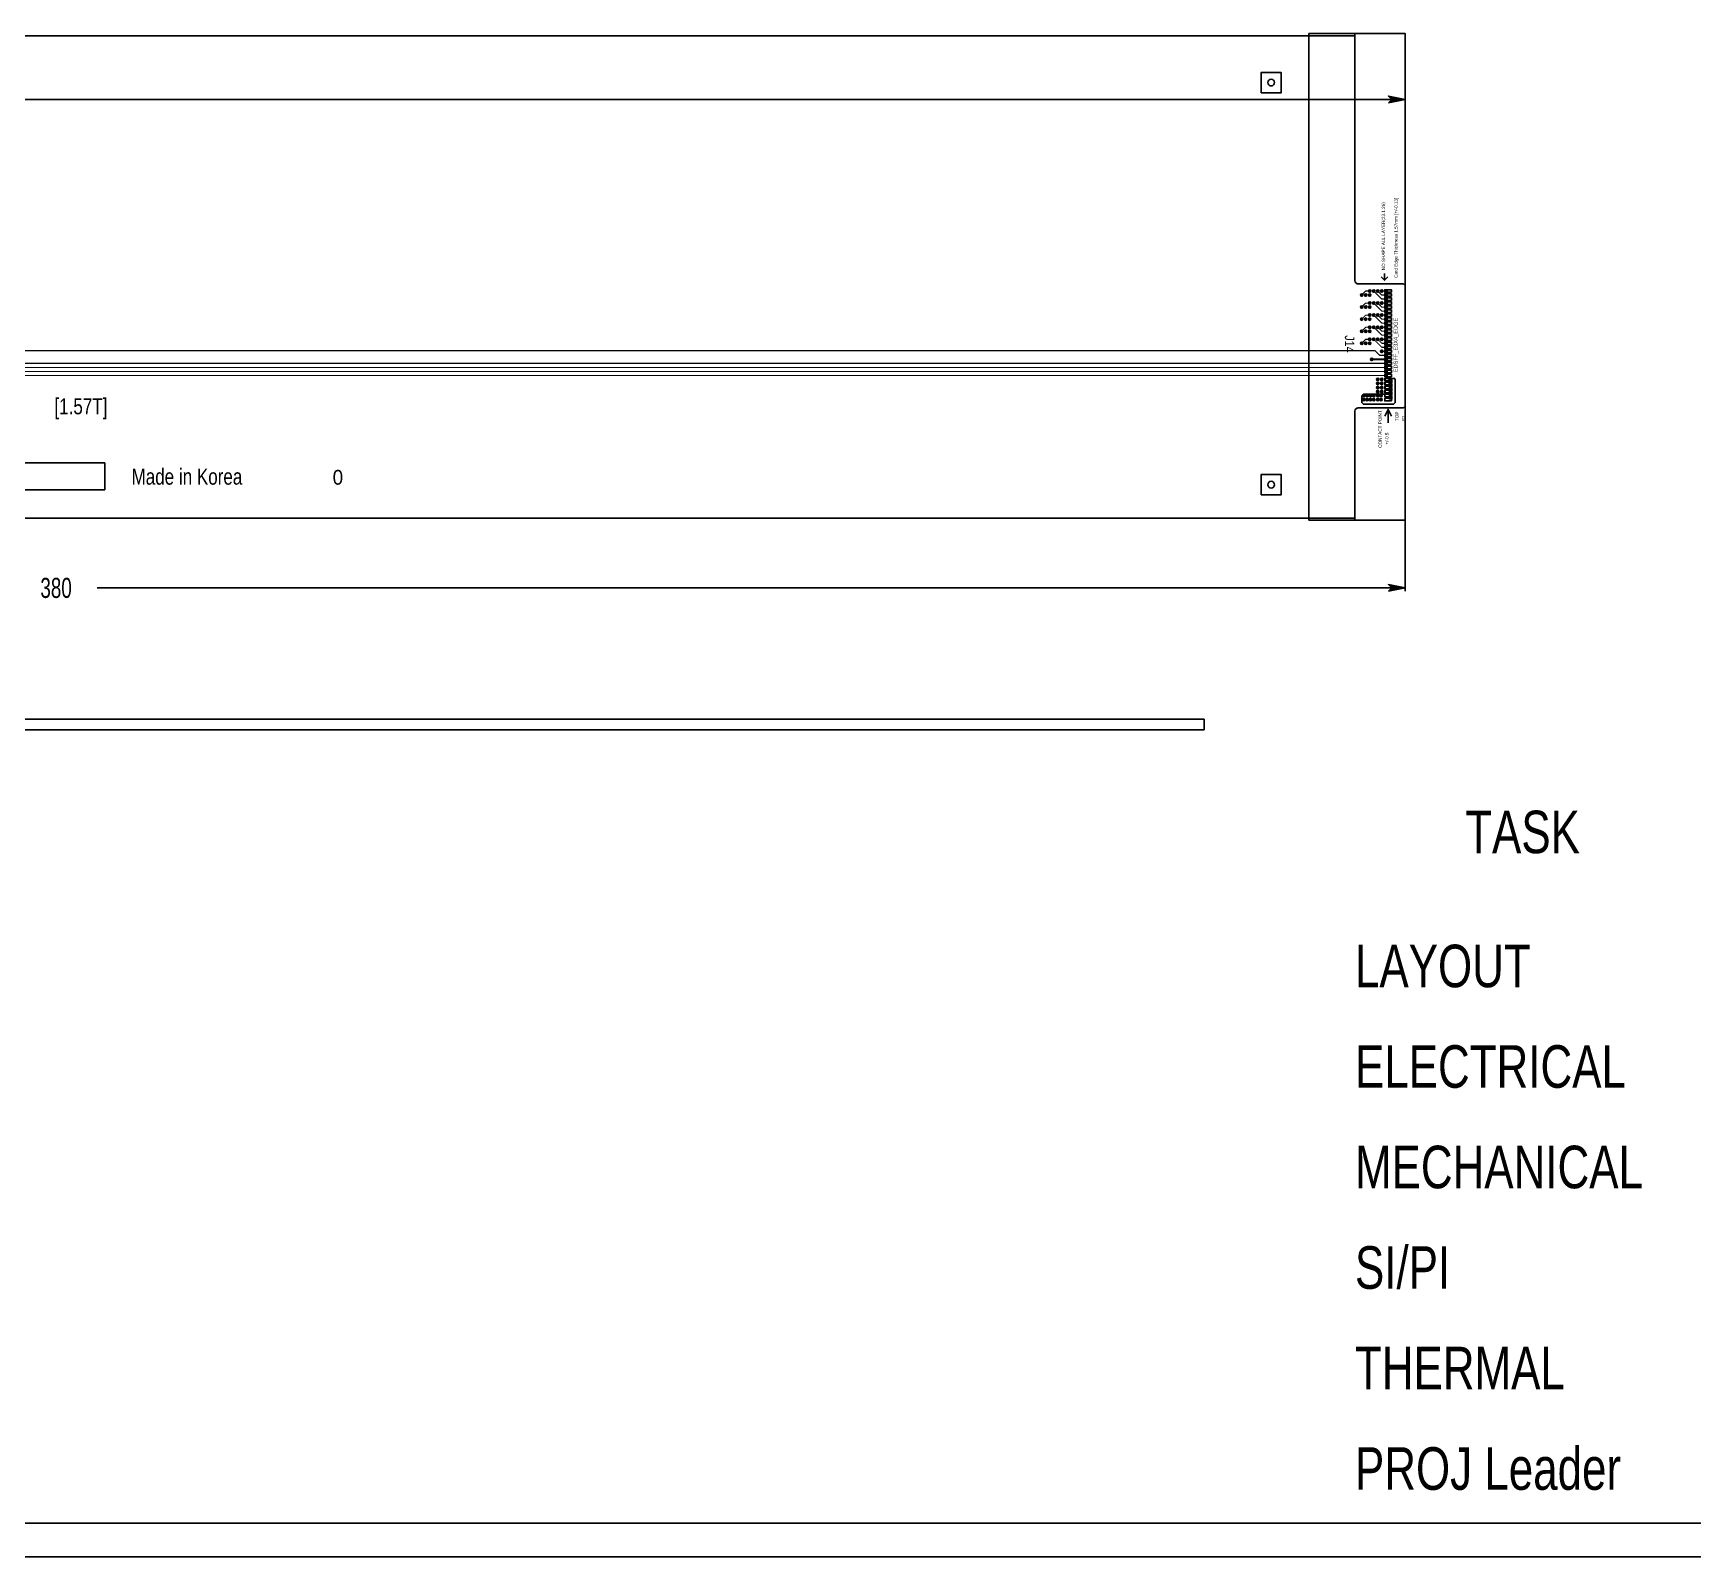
# Model space of a CAD drawing. Extents: x -65 to 700, y -155 to 755.
# Drawn here: x 175.3 to 422.9, y -155 to 72.4 of the extents above; entities that cross this region are included whole.
import ezdxf
from ezdxf.enums import TextEntityAlignment as Align

# ---------------------------------------------------------------- set-up
doc = ezdxf.new("R2010")
doc.units = 0
for name, color, linetype in [('BOARD_GEOMETRY_DIMENSION', 212, 'CONTINUOUS'), ('BOARD_GEOMETRY_OUTLINE', 254, 'CONTINUOUS'), ('BOARD_GEOMETRY_SILKSCREEN_TOP', 1, 'CONTINUOUS'), ('COMPONENT_VALUE_ASSEMBLY_TOP', 254, 'CONTINUOUS'), ('DRAWING_FORMAT_OUTLINE', 85, 'CONTINUOUS'), ('ETCH_TOP', 72, 'CONTINUOUS'), ('MANUFACTURING_NCBACKDRILL-1-4', 85, 'CONTINUOUS'), ('MANUFACTURING_NCBACKDRILL-16-4', 85, 'CONTINUOUS'), ('MANUFACTURING_NCLEGEND-1-16', 85, 'CONTINUOUS'), ('PACKAGE_GEOMETRY_ASSEMBLY_TOP', 142, 'CONTINUOUS'), ('PACKAGE_GEOMETRY_PLACE_BOUND_TO', 85, 'CONTINUOUS'), ('PIN_TOP', 72, 'CONTINUOUS'), ('REF_DES_SILKSCREEN_TOP', 150, 'CONTINUOUS'), ('VIA_CLASS_TOP', 72, 'CONTINUOUS')]:
    doc.layers.add(name, color=color, linetype=linetype)

# ---------------------------------------------------------------- blocks, each defined once
blk = doc.blocks.new('FIGURE_SQUARE')
blk.add_lwpolyline([(-0.5, -0.5), (-0.5, 0.5), (0.5, 0.5), (0.5, -0.5)], close=True)
blk = doc.blocks.new('FIGURE_CROSS')
for points in [[(-0.5, 0), (0.5, 0)], [(0, 0.5), (0, -0.5)]]:
    blk.add_lwpolyline(points)

msp = doc.modelspace()

# ---------------------------------------------------------------- linework, layer by layer
at = {"layer": 'BOARD_GEOMETRY_DIMENSION'}
for points in [[(109.45, 62.5), (380, 62.5)], [(377.5, 62), (380, 62.5), (377.5, 63), (378, 62.5), (377.5, 62)], [(380, 62.5), (377.75, 62.75), (378, 62.5), (380, 62.5), (377.75, 62.25), (377.5, 62)], [(380, 35.205), (380, 63)], [(380, 16.225), (380, -10.9)], [(377.5, -10.9), (380, -10.4), (377.5, -9.9), (378, -10.4), (377.5, -10.9)], [(184.85, -10.4), (380, -10.4)], [(380, -10.4), (377.75, -10.15), (378, -10.4), (380, -10.4), (377.75, -10.65), (377.5, -10.9)]]:
    msp.add_lwpolyline(points, dxfattribs=at)
at = {"layer": 'BOARD_GEOMETRY_OUTLINE'}
msp.add_lwpolyline([(0, 72), (372.5, 72), (372.5, 35.455, 0.410035), (373, 34.955), (379.75, 34.955), (380, 34.705), (380, 16.725), (379.75, 16.475), (373, 16.475, 0.006409), (372.9875, 16.4752, 0.414214), (372.4998, 15.9875, 0.006409), (372.5, 15.975), (372.5, 0), (0, 0)], format="xyb", close=True, dxfattribs=at)
msp.add_lwpolyline([(0, -30), (0, -31.57), (350, -31.57), (350, -30)], close=True, dxfattribs=at)
at = {"layer": 'BOARD_GEOMETRY_SILKSCREEN_TOP'}
msp.add_lwpolyline([(166, 4.25), (166, 8.25), (186, 8.25), (186, 4.25)], close=True, dxfattribs=at)
at = {"layer": 'DRAWING_FORMAT_OUTLINE'}
for points in [[(-65, -155), (700, -155), (700, 755), (-65, 755)], [(-60, -150), (695, -150), (695, 750), (-60, 750)]]:
    msp.add_lwpolyline(points, close=True, dxfattribs=at)
at = {"layer": 'DRAWING_FORMAT_OUTLINE', "const_width": 0.005}
for points in [[(367.5, -150), (367.5, -35)], [(427.5, -35), (367.5, -35), (694.5, -35)], [(367.5, -60), (547.5, -60)], [(367.5, -75), (547.5, -75)], [(367.5, -90), (547.5, -90)], [(367.5, -105), (547.5, -105)], [(367.5, -120), (547.5, -120)], [(367.5, -135), (547.5, -135)]]:
    msp.add_lwpolyline(points, dxfattribs=at)
at = {"layer": 'ETCH_TOP'}
for points, const_width in [([(377.43, 21.9), (56.6001, 21.9), (44.0001, 34.5), (44.0001, 35)], 0.169), ([(377.43, 22.5), (59, 22.5), (47, 34.5), (47, 35)], 0.169), ([(377.43, 23.1), (61.4001, 23.1), (50.0001, 34.5), (50.0001, 35)], 0.169), ([(56.0001, 35), (56.0001, 34.5), (65.5001, 25), (375.5, 25), (376.2, 24.3), (377.43, 24.3)], 0.169), ([(373.5, 33.3), (374.1, 33.9), (374.7, 33.9)], 0.169), ([(373.5, 31.5), (374.1, 32.1), (374.7, 32.1)], 0.169), ([(377.43, 32.7), (376.5, 32.7), (375.3, 33.9)], 0.171), ([(377.43, 30.9), (376.5, 30.9), (375.3, 32.1)], 0.171), ([(375.9, 33.9), (376.5, 33.3), (377.43, 33.3)], 0.171), ([(375.9, 32.1), (376.5, 31.5), (377.43, 31.5)], 0.171), ([(377.43, 33.9), (376.5, 33.9)], 0.169), ([(377.43, 32.1), (376.5, 32.1)], 0.169), ([(373.5, 29.7), (374.1, 30.3), (374.7, 30.3)], 0.169), ([(377.43, 29.1), (376.5, 29.1), (375.3, 30.3)], 0.171), ([(375.9, 30.3), (376.5, 29.7), (377.43, 29.7)], 0.171), ([(377.43, 30.3), (376.5, 30.3)], 0.169), ([(374.7, 28.5), (374.1, 28.5), (373.5, 27.9)], 0.169), ([(377.43, 27.3), (376.5, 27.3), (375.3, 28.5)], 0.171), ([(375.9, 28.5), (376.5, 27.9), (377.43, 27.9)], 0.171), ([(377.43, 28.5), (376.5, 28.5)], 0.169), ([(373.5, 26.1), (374.1, 26.7), (374.7, 26.7)], 0.169), ([(377.43, 25.5), (376.5, 25.5), (375.3, 26.7)], 0.171), ([(375.9, 26.7), (376.5, 26.1), (377.43, 26.1)], 0.171), ([(377.43, 26.7), (376.5, 26.7)], 0.169), ([(377.43, 24.9), (376.5, 24.9)], 0.169), ([(377.43, 21.3), (53.9501, 21.3), (53.4997, 21.7504), (53.4997, 22.5004)], 0.169), ([(377.43, 23.7), (375, 23.7)], 0.3), ([(376.5, 20.1), (375.9, 20.1)], 0.169), ([(375.9, 19.5), (375.9, 20.1)], 0.169), ([(376.5, 20.7), (376.5, 20.1)], 0.169), ([(376.5, 19.5), (376.5, 20.1)], 0.169), ([(375.9, 18.9), (375.9, 19.5)], 0.169), ([(375.9, 19.5), (376.5, 19.5)], 0.169), ([(376.5, 19.5), (376.5, 18.9)], 0.169)]:
    msp.add_lwpolyline(points, dxfattribs=dict(at, const_width=const_width))
for points in [[(377, 20.85), (377, 18.5), (373.75, 18.5), (373.5, 18.25), (373.5, 17.25), (373.75, 17), (378.25, 17), (378.5, 17.25), (378.5, 20.75), (378.4, 20.85)], [(377.55, 20.2), (377.55, 20.6), (378, 20.6), (378, 20.2)], [(377.55, 19.6), (377.55, 20), (378, 20), (378, 19.6)], [(377.55, 19), (377.55, 19.4), (378, 19.4), (378, 19)], [(377.55, 18.4), (377.55, 18.8), (378, 18.8), (378, 18.4)], [(377.55, 17.8), (377.55, 18.2), (378, 18.2), (378, 17.8)]]:
    msp.add_lwpolyline(points, close=True, dxfattribs=at)
at = {"layer": 'PACKAGE_GEOMETRY_ASSEMBLY_TOP'}
msp.add_lwpolyline([(365.632, -0.285), (372.5, -0.285), (372.5, 15.975, -0.414214), (373, 16.475), (379.75, 16.475), (380, 16.725), (380, 34.705), (379.75, 34.955), (373, 34.955, -0.414214), (372.5, 35.455), (372.5, 72.315), (365.632, 72.315)], format="xyb", dxfattribs=at)
for points in [[(376.9, 36.5), (376.9, 35.5), (376.4, 36)], [(376.9, 35.5), (377.4, 36)], [(377.43, 14.225), (377.43, 16.225), (376.93, 15.225)], [(377.43, 16.225), (377.93, 15.225)]]:
    msp.add_lwpolyline(points, dxfattribs=at)
at = {"layer": 'PACKAGE_GEOMETRY_PLACE_BOUND_TO'}
for points in [[(380, -0.285), (365.632, -0.285), (365.632, 72.315), (380, 72.315)], [(358.5, 63.5), (358.5, 66.5), (361.5, 66.5), (361.5, 63.5)], [(358.5, 3.5), (358.5, 6.5), (361.5, 6.5), (361.5, 3.5)]]:
    msp.add_lwpolyline(points, close=True, dxfattribs=at)
at = {"layer": 'PIN_TOP'}
for points in [[(377.93, 33.71), (376.93, 33.71), (376.93, 34.09), (377.93, 34.09)], [(377.93, 33.11), (376.93, 33.11), (376.93, 33.49), (377.93, 33.49)], [(377.93, 32.51), (376.93, 32.51), (376.93, 32.89), (377.93, 32.89)], [(377.93, 31.91), (376.93, 31.91), (376.93, 32.29), (377.93, 32.29)], [(377.93, 31.31), (376.93, 31.31), (376.93, 31.69), (377.93, 31.69)], [(377.93, 30.71), (376.93, 30.71), (376.93, 31.09), (377.93, 31.09)], [(377.93, 30.11), (376.93, 30.11), (376.93, 30.49), (377.93, 30.49)], [(377.93, 29.51), (376.93, 29.51), (376.93, 29.89), (377.93, 29.89)], [(377.93, 28.91), (376.93, 28.91), (376.93, 29.29), (377.93, 29.29)], [(377.93, 28.31), (376.93, 28.31), (376.93, 28.69), (377.93, 28.69)], [(377.93, 27.71), (376.93, 27.71), (376.93, 28.09), (377.93, 28.09)], [(377.93, 27.11), (376.93, 27.11), (376.93, 27.49), (377.93, 27.49)], [(377.93, 26.51), (376.93, 26.51), (376.93, 26.89), (377.93, 26.89)], [(377.93, 25.91), (376.93, 25.91), (376.93, 26.29), (377.93, 26.29)], [(377.93, 25.31), (376.93, 25.31), (376.93, 25.69), (377.93, 25.69)], [(377.93, 24.71), (376.93, 24.71), (376.93, 25.09), (377.93, 25.09)], [(377.93, 24.11), (376.93, 24.11), (376.93, 24.49), (377.93, 24.49)], [(377.93, 23.51), (376.93, 23.51), (376.93, 23.89), (377.93, 23.89)], [(377.93, 22.91), (376.93, 22.91), (376.93, 23.29), (377.93, 23.29)], [(377.93, 22.31), (376.93, 22.31), (376.93, 22.69), (377.93, 22.69)], [(377.93, 21.71), (376.93, 21.71), (376.93, 22.09), (377.93, 22.09)], [(377.93, 21.11), (376.93, 21.11), (376.93, 21.49), (377.93, 21.49)], [(377.93, 20.51), (376.93, 20.51), (376.93, 20.89), (377.93, 20.89)], [(377.93, 19.91), (376.93, 19.91), (376.93, 20.29), (377.93, 20.29)], [(377.93, 19.31), (376.93, 19.31), (376.93, 19.69), (377.93, 19.69)], [(377.93, 18.71), (376.93, 18.71), (376.93, 19.09), (377.93, 19.09)], [(377.93, 18.11), (376.93, 18.11), (376.93, 18.49), (377.93, 18.49)], [(377.93, 17.51), (376.93, 17.51), (376.93, 17.89), (377.93, 17.89)]]:
    msp.add_lwpolyline(points, close=True, dxfattribs=at)
for centre in [(360, 65), (360, 5)]:
    msp.add_circle(centre, 0.5, dxfattribs=at)
at = {"layer": 'VIA_CLASS_TOP'}
for centre in [(373.5, 33.3), (374.1, 33.3), (374.7, 33.9), (374.7, 33.3), (374.7, 32.1), (375.3, 33.9), (375.3, 32.1), (375.9, 33.9), (375.9, 32.1), (376.5, 33.9), (376.5, 32.1), (373.5, 31.5), (373.5, 29.7), (374.1, 31.5), (374.1, 29.7), (374.7, 31.5), (374.7, 30.3), (374.7, 29.7), (375.3, 30.3), (375.9, 30.3), (376.5, 30.3), (373.5, 27.9), (374.1, 27.9), (374.7, 28.5), (374.7, 27.9), (375.3, 28.5), (375.9, 28.5), (376.5, 28.5), (373.5, 26.1), (374.1, 26.1), (374.7, 26.7), (374.7, 26.1), (375.3, 26.7), (375.9, 26.7), (376.5, 26.7), (376.5, 24.9), (375, 23.7), (375.9, 20.7), (375.9, 20.1), (376.5, 20.7), (376.5, 20.1), (373.8, 18.3), (373.8, 17.7), (374.3, 18.3), (374.3, 17.7), (374.8, 18.3), (374.8, 17.7), (375.3, 18.3), (375.3, 17.7), (375.9, 19.5), (375.9, 18.9), (375.9, 18.3), (375.9, 17.7), (376.4, 18.3), (376.4, 17.7), (376.5, 19.5), (376.5, 18.9)]:
    msp.add_circle(centre, 0.175, dxfattribs=at)

# ---------------------------------------------------------------- block references
at = {"layer": 'MANUFACTURING_NCBACKDRILL-1-4', "xscale": 0.2, "yscale": 0.2}
for p in [(374.1, 33.3), (374.7, 33.3), (374.1, 31.5), (374.1, 29.7), (374.7, 31.5), (374.7, 29.7), (374.1, 27.9), (374.7, 27.9), (374.1, 26.1), (374.7, 26.1)]:
    msp.add_blockref('FIGURE_CROSS', p, dxfattribs=at)
at = {"layer": 'MANUFACTURING_NCBACKDRILL-16-4', "xscale": 0.2, "yscale": 0.2}
for p in [(375.3, 33.9), (375.3, 32.1), (375.9, 33.9), (375.9, 32.1), (375.3, 30.3), (375.9, 30.3), (375.3, 28.5), (375.9, 28.5), (375.3, 26.7), (375.9, 26.7)]:
    msp.add_blockref('FIGURE_CROSS', p, dxfattribs=at)
at = {"layer": 'MANUFACTURING_NCLEGEND-1-16', "xscale": 0.2, "yscale": 0.2}
for p in [(373.5, 33.3), (374.1, 33.3), (374.7, 33.9), (374.7, 33.3), (374.7, 32.1), (375.3, 33.9), (375.3, 32.1), (375.9, 33.9), (375.9, 32.1), (376.5, 33.9), (376.5, 32.1), (373.5, 31.5), (373.5, 29.7), (374.1, 31.5), (374.1, 29.7), (374.7, 31.5), (374.7, 30.3), (374.7, 29.7), (375.3, 30.3), (375.9, 30.3), (376.5, 30.3), (373.5, 27.9), (374.1, 27.9), (374.7, 28.5), (374.7, 27.9), (375.3, 28.5), (375.9, 28.5), (376.5, 28.5), (373.5, 26.1), (374.1, 26.1), (374.7, 26.7), (374.7, 26.1), (375.3, 26.7), (375.9, 26.7), (376.5, 26.7), (376.5, 24.9), (375, 23.7), (375.9, 20.7), (375.9, 20.1), (376.5, 20.7), (376.5, 20.1), (373.8, 18.3), (373.8, 17.7), (374.3, 18.3), (374.3, 17.7), (374.8, 18.3), (374.8, 17.7), (375.3, 18.3), (375.3, 17.7), (375.9, 19.5), (375.9, 18.9), (375.9, 18.3), (375.9, 17.7), (376.4, 18.3), (376.4, 17.7), (376.5, 19.5), (376.5, 18.9)]:
    msp.add_blockref('FIGURE_SQUARE', p, dxfattribs=at)

# ---------------------------------------------------------------- texts
at = {"layer": 'BOARD_GEOMETRY_DIMENSION', "width": 0.7}
msp.add_text('380', height=3, dxfattribs=at).set_placement((176.4, -11.9))
at = {"layer": 'BOARD_GEOMETRY_SILKSCREEN_TOP'}
for s, height, width, p in [('[1.57T]', 2.4, 0.791667, (178.5, 15.5)), ('Made in Korea', 2.4, 0.791667, (190, 5)), ('0', 2.2, 0.954545, (220, 5))]:
    msp.add_text(s, height=height, dxfattribs=dict(at, width=width)).set_placement(p)
at = {"layer": 'COMPONENT_VALUE_ASSEMBLY_TOP', "width": 0.916667}
msp.add_text('EDSFF_E3X4_EDGE', height=0.6, rotation=90, dxfattribs=at).set_placement((378.86, 25.85), align=Align.CENTER)
at = {"layer": 'DRAWING_FORMAT_OUTLINE', "width": 0.771654}
msp.add_text('TASK', height=6.35, dxfattribs=at).set_placement((397.5, -50), align=Align.CENTER)
for s, p in [('LAYOUT', (372.5, -70)), ('ELECTRICAL', (372.5, -85)), ('MECHANICAL', (372.5, -100)), ('SI/PI', (372.5, -115)), ('THERMAL', (372.5, -130)), ('PROJ Leader', (372.5, -145))]:
    msp.add_text(s, height=6.35, dxfattribs=at).set_placement(p)
at = {"layer": 'PACKAGE_GEOMETRY_ASSEMBLY_TOP', "width": 0.9}
for s, p in [('NO SHAPE ALL LAYER(23.1.26)', (377, 37)), ('Card Edge Thickness 1.57mm [+/-0.13]', (378.86, 35.85)), ('CONTACT POINT', (376.5, 10.5)), ('TOP', (379, 14.5)), ('B1', (380, 14.5)), ('+/-0.5', (377.5, 11))]:
    msp.add_text(s, height=0.5, rotation=90, dxfattribs=at).set_placement(p)
at = {"layer": 'REF_DES_SILKSCREEN_TOP', "width": 0.857143}
msp.add_text('J14', height=1.4, rotation=270, dxfattribs=at).set_placement((371, 26), align=Align.CENTER)

doc.saveas('drawing.dxf')
